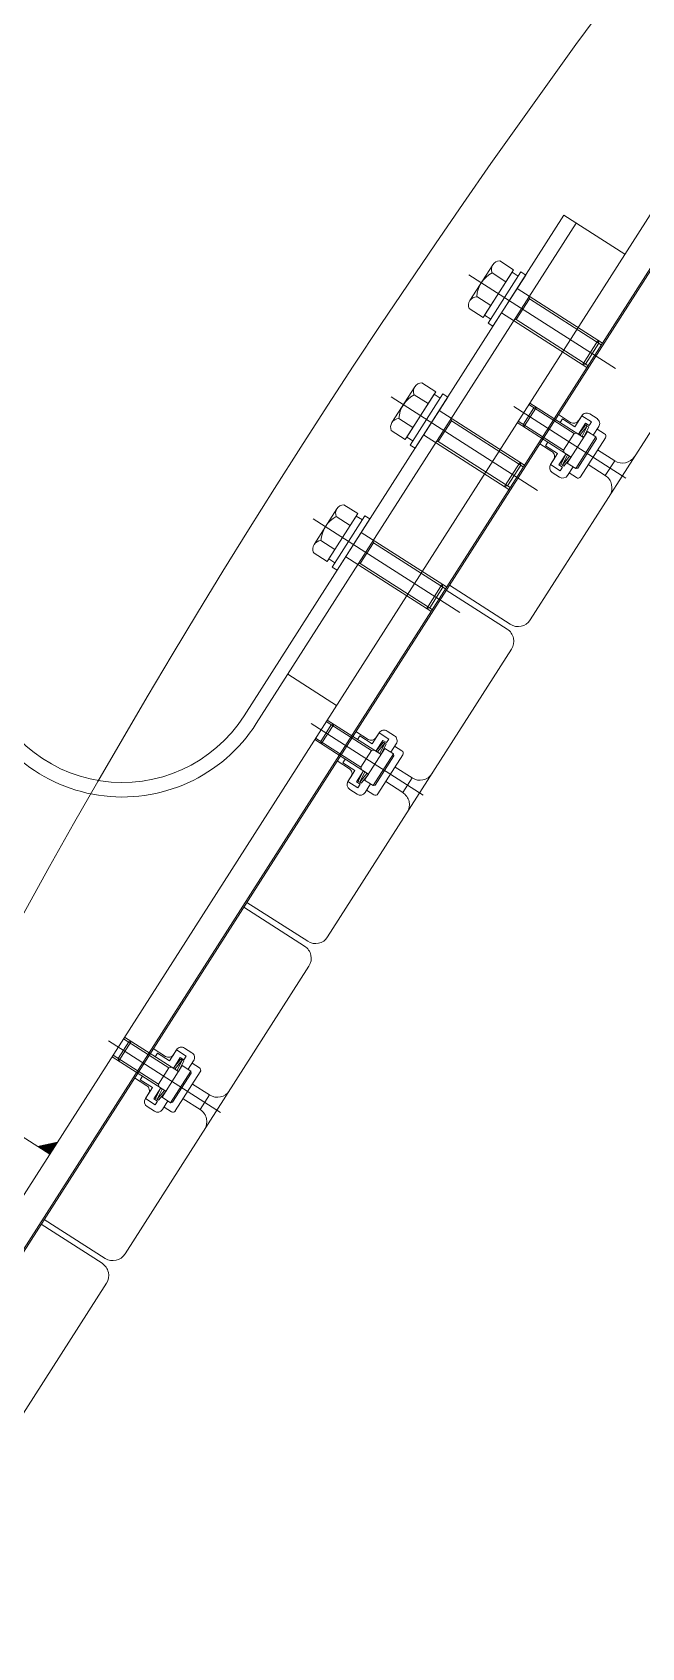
# Model space of a CAD drawing. Header units: millimetres. Extents: x -4562 to 17216, y -5211 to 6025.
# Drawn here: x -2452 to -2241, y 1094 to 1652 of the extents above; entities that cross this region are included whole.
import ezdxf
from ezdxf.lldxf.tags import DXFTag

# ---------------------------------------------------------------- set-up
doc = ezdxf.new("R2010")
doc.units = ezdxf.units.MM
doc.layers.add('C', color=1, linetype='CENTER')
doc.layers.add('도면층7', color=7, linetype='Continuous')
tags = doc.linetypes.add('CENTER', pattern=[50.8, 31.75, -6.35, 6.35, -6.35]).pattern_tags.tags
tags[10:11] = [DXFTag(74, 4), DXFTag(75, 0), DXFTag(340, '0'), DXFTag(46, 1.0), DXFTag(50, 0.0), DXFTag(44, 0.0), DXFTag(45, 0.0)]
tags[8:9] = [DXFTag(74, 4), DXFTag(75, 0), DXFTag(340, '0'), DXFTag(46, 1.0), DXFTag(50, 0.0), DXFTag(44, 0.0), DXFTag(45, 0.0)]
tags[6:7] = [DXFTag(74, 4), DXFTag(75, 0), DXFTag(340, '0'), DXFTag(46, 1.0), DXFTag(50, 0.0), DXFTag(44, 0.0), DXFTag(45, 0.0)]
tags[4:5] = [DXFTag(74, 4), DXFTag(75, 0), DXFTag(340, '0'), DXFTag(46, 1.0), DXFTag(50, 0.0), DXFTag(44, 0.0), DXFTag(45, 0.0)]
tags = doc.linetypes.add('HIDDEN', pattern=[3, 2, -1]).pattern_tags.tags
tags[6:7] = [DXFTag(74, 4), DXFTag(75, 0), DXFTag(340, '0'), DXFTag(46, 1.0), DXFTag(50, 0.0), DXFTag(44, 0.0), DXFTag(45, 0.0)]
tags[4:5] = [DXFTag(74, 4), DXFTag(75, 0), DXFTag(340, '0'), DXFTag(46, 1.0), DXFTag(50, 0.0), DXFTag(44, 0.0), DXFTag(45, 0.0)]

# ---------------------------------------------------------------- blocks, each defined once
blk = doc.blocks.new('NBI-shield')
at = {"color": 2, "linetype": 'Continuous', "lineweight": 0}
for p, q in [((-2523.79, 1142.77), (-2037.28, 1903.5)), ((-2516.02, 1135.42), (-2028.43, 1897.84)), ((-2515.36, 1137.38), (-2028.85, 1898.11)), ((-2378.48, 1416.38), (-2267.92, 1589.26)), ((-2374.27, 1413.68), (-2263.71, 1586.56)), ((-2246.86, 1575.79), (-2267.92, 1589.26)), ((-2292.5, 1572.16), (-2300.42, 1559.77)), ((-2285.29, 1570.45), (-2295.85, 1553.94)), ((-2285.83, 1569.61), (-2295.31, 1554.78)), ((-2282.8, 1569.69), (-2294.12, 1552)), ((-2287.93, 1566.32), (-2292.75, 1569.41)), ((-2292.43, 1550.92), (-2281.12, 1568.62)), ((-2285.29, 1570.45), (-2290.11, 1573.53)), ((-2283.72, 1568.26), (-2285.83, 1569.61)), ((-2281.12, 1568.62), (-2282.8, 1569.69)), ((-2295.85, 1553.94), (-2300.67, 1557.02)), ((-2293.21, 1558.07), (-2298.03, 1561.15)), ((-2295.31, 1554.78), (-2293.2, 1553.43)), ((-2294.12, 1552), (-2292.43, 1550.92)), ((-2279.55, 1449.5), (-2215.97, 1548.91)), ((-2319.44, 1530.04), (-2327.36, 1517.65)), ((-2312.23, 1528.33), (-2317.05, 1531.41)), ((-2312.23, 1528.33), (-2322.78, 1511.82)), ((-2312.76, 1527.49), (-2322.25, 1512.66)), ((-2309.74, 1527.57), (-2321.06, 1509.88)), ((-2314.87, 1524.2), (-2319.69, 1527.28)), ((-2319.37, 1508.8), (-2308.06, 1526.49)), ((-2310.66, 1526.14), (-2312.76, 1527.49)), ((-2308.06, 1526.49), (-2309.74, 1527.57)), ((-2320.15, 1515.94), (-2324.97, 1519.03)), ((-2322.78, 1511.82), (-2327.61, 1514.9)), ((-2322.25, 1512.66), (-2320.14, 1511.31)), ((-2321.06, 1509.88), (-2319.37, 1508.8)), ((-2346.38, 1487.91), (-2354.3, 1475.53)), ((-2339.16, 1486.21), (-2349.72, 1469.69)), ((-2339.7, 1485.36), (-2349.18, 1470.54)), ((-2336.68, 1485.45), (-2347.99, 1467.76)), ((-2341.8, 1482.08), (-2346.63, 1485.16)), ((-2346.31, 1466.68), (-2335, 1484.37)), ((-2339.16, 1486.21), (-2343.99, 1489.29)), ((-2337.6, 1484.02), (-2339.7, 1485.36)), ((-2335, 1484.37), (-2336.68, 1485.45)), ((-2347.08, 1473.82), (-2351.91, 1476.9)), ((-2349.72, 1469.69), (-2354.55, 1472.78)), ((-2349.18, 1470.54), (-2347.08, 1469.19)), ((-2347.99, 1467.76), (-2346.31, 1466.68)), ((-2308.59, 1459.77), (-2287.53, 1446.3)), ((-2307.51, 1461.45), (-2286.45, 1447.98)), ((-2349.59, 1339.98), (-2286.01, 1439.39)), ((-2346.53, 1419.93), (-2363.38, 1430.71)), ((-2377.55, 1351.93), (-2356.49, 1338.47)), ((-2378.63, 1350.25), (-2357.57, 1336.78)), ((-2356.05, 1329.87), (-2419.63, 1230.46)), ((-2445.66, 1264.92), (-2481.89, 1288.09)), ((-2442.97, 1269.13), (-2449.88, 1267.62)), ((-2449.84, 1267.62), (-2449.82, 1267.58)), ((-2449.72, 1267.65), (-2449.64, 1267.46)), ((-2449.59, 1267.68), (-2449.45, 1267.35)), ((-2449.47, 1267.71), (-2449.27, 1267.23)), ((-2449.34, 1267.73), (-2449.09, 1267.11)), ((-2449.22, 1267.76), (-2448.9, 1266.99)), ((-2449.1, 1267.79), (-2448.72, 1266.87)), ((-2448.97, 1267.81), (-2448.53, 1266.76)), ((-2448.85, 1267.84), (-2448.35, 1266.64)), ((-2448.72, 1267.87), (-2448.17, 1266.52)), ((-2448.6, 1267.9), (-2447.98, 1266.4)), ((-2448.48, 1267.92), (-2447.8, 1266.29)), ((-2448.35, 1267.95), (-2447.61, 1266.17)), ((-2448.23, 1267.98), (-2447.43, 1266.05)), ((-2448.1, 1268.01), (-2447.25, 1265.93)), ((-2447.98, 1268.03), (-2447.06, 1265.82)), ((-2447.86, 1268.06), (-2446.88, 1265.7)), ((-2447.73, 1268.09), (-2446.69, 1265.58)), ((-2447.61, 1268.11), (-2446.51, 1265.46)), ((-2447.48, 1268.14), (-2446.32, 1265.34)), ((-2447.36, 1268.17), (-2446.14, 1265.23)), ((-2447.24, 1268.2), (-2445.96, 1265.11)), ((-2447.11, 1268.22), (-2445.77, 1264.99)), ((-2446.99, 1268.25), (-2445.63, 1264.97)), ((-2446.86, 1268.28), (-2445.55, 1265.1)), ((-2446.74, 1268.31), (-2445.47, 1265.23)), ((-2446.62, 1268.33), (-2445.38, 1265.36)), ((-2446.49, 1268.36), (-2445.3, 1265.49)), ((-2446.37, 1268.39), (-2445.22, 1265.62)), ((-2446.24, 1268.41), (-2445.14, 1265.74)), ((-2446.12, 1268.44), (-2445.06, 1265.87)), ((-2446, 1268.47), (-2444.97, 1266)), ((-2445.87, 1268.5), (-2444.89, 1266.13)), ((-2445.75, 1268.52), (-2444.81, 1266.26)), ((-2445.62, 1268.55), (-2444.73, 1266.39)), ((-2445.5, 1268.58), (-2444.64, 1266.51)), ((-2445.38, 1268.61), (-2444.56, 1266.64)), ((-2445.25, 1268.63), (-2444.48, 1266.77)), ((-2445.13, 1268.66), (-2444.4, 1266.9)), ((-2445, 1268.69), (-2444.32, 1267.03)), ((-2444.88, 1268.71), (-2444.23, 1267.16)), ((-2444.76, 1268.74), (-2444.15, 1267.29)), ((-2444.63, 1268.77), (-2444.07, 1267.41)), ((-2444.51, 1268.8), (-2443.99, 1267.54)), ((-2444.38, 1268.82), (-2443.91, 1267.67)), ((-2444.26, 1268.85), (-2443.82, 1267.8)), ((-2444.14, 1268.88), (-2443.74, 1267.93)), ((-2444.01, 1268.9), (-2443.66, 1268.06)), ((-2443.89, 1268.93), (-2443.58, 1268.18)), ((-2443.76, 1268.96), (-2443.5, 1268.31)), ((-2443.64, 1268.99), (-2443.41, 1268.44)), ((-2443.52, 1269.01), (-2443.33, 1268.57)), ((-2443.39, 1269.04), (-2443.25, 1268.7)), ((-2443.27, 1269.07), (-2443.17, 1268.83)), ((-2443.14, 1269.1), (-2443.08, 1268.95)), ((-2443.02, 1269.12), (-2443, 1269.08)), ((-2448.67, 1240.73), (-2427.61, 1227.26)), ((-2447.59, 1242.42), (-2426.53, 1228.95)), ((-2493.44, 1115.05), (-2426.09, 1220.36))]:
    blk.add_line(p, q, dxfattribs=at)
at = {"color": 2, "linetype": 'CENTER', "lineweight": 0}
for p, q in [((-2300.73, 1568.69), (-2250.05, 1536.28)), ((-2327.67, 1526.57), (-2276.99, 1494.16)), ((-2246.53, 1498.42), (-2285.23, 1523.17)), ((-2354.61, 1484.45), (-2303.93, 1452.04)), ((-2316.57, 1388.9), (-2355.27, 1413.66)), ((-2386.61, 1279.38), (-2425.31, 1304.14))]:
    blk.add_line(p, q, dxfattribs=at)
at = {"color": 2, "linetype": 'HIDDEN', "lineweight": 0}
for p, q in [((-2284.08, 1563.98), (-2254.6, 1545.13)), ((-2279.85, 1560.39), (-2284.43, 1553.23)), ((-2280.08, 1561.42), (-2279.85, 1560.39)), ((-2255, 1544.49), (-2279.85, 1560.39)), ((-2289.47, 1555.56), (-2259.98, 1536.7)), ((-2284.43, 1553.23), (-2285.47, 1553)), ((-2259.58, 1537.33), (-2284.43, 1553.23)), ((-2256.07, 1546.07), (-2261.46, 1537.64)), ((-2256.07, 1546.07), (-2255.84, 1545.03)), ((-2255.84, 1545.03), (-2260.42, 1537.87)), ((-2260.42, 1537.87), (-2261.46, 1537.64)), ((-2280.06, 1523.87), (-2264.39, 1513.85)), ((-2261.1, 1512.49), (-2279.72, 1524.4)), ((-2306.79, 1518.26), (-2311.37, 1511.1)), ((-2311.02, 1521.86), (-2281.53, 1503)), ((-2307.02, 1519.3), (-2306.79, 1518.26)), ((-2281.94, 1502.37), (-2306.79, 1518.26)), ((-2283.7, 1518.18), (-2268.03, 1508.16)), ((-2281.93, 1517.05), (-2278.29, 1522.74)), ((-2281.74, 1516.19), (-2277.43, 1522.93)), ((-2278.29, 1522.74), (-2277.43, 1522.93)), ((-2265.59, 1517.73), (-2269.8, 1520.42)), ((-2269.19, 1517.66), (-2268.38, 1518.93)), ((-2264.17, 1516.23), (-2268.38, 1518.93)), ((-2264.17, 1516.23), (-2261.75, 1520.02)), ((-2263.09, 1517.92), (-2261.75, 1520.02)), ((-2258.38, 1517.87), (-2261.75, 1520.02)), ((-2259.19, 1516.6), (-2258.38, 1517.87)), ((-2256.46, 1519.01), (-2258.98, 1520.63)), ((-2316.41, 1513.44), (-2286.92, 1494.58)), ((-2265.41, 1505.75), (-2284.03, 1517.66)), ((-2281.74, 1516.19), (-2281.93, 1517.05)), ((-2268.03, 1508.16), (-2264.39, 1513.85)), ((-2266.76, 1503.64), (-2259.76, 1514.6)), ((-2266.76, 1503.64), (-2259.76, 1514.6)), ((-2264.39, 1513.85), (-2263.53, 1514.04)), ((-2263.81, 1501.76), (-2256.81, 1512.71)), ((-2262.87, 1513.62), (-2260.45, 1517.41)), ((-2262.86, 1513.64), (-2262.79, 1513.75)), ((-2262.3, 1513.4), (-2262.81, 1513.72)), ((-2262.79, 1513.75), (-2260.29, 1516.82)), ((-2262.36, 1513.31), (-2262.3, 1513.4)), ((-2262.28, 1514.55), (-2262.33, 1514.46)), ((-2262.3, 1513.4), (-2259.82, 1516.44)), ((-2253.56, 1512.41), (-2262.18, 1498.93)), ((-2261.6, 1512.83), (-2261.55, 1512.91)), ((-2261.55, 1512.91), (-2259.82, 1516.44)), ((-2261.55, 1512.91), (-2261.04, 1512.59)), ((-2261.09, 1512.51), (-2261.02, 1512.62)), ((-2261.02, 1512.62), (-2259.28, 1516.18)), ((-2259.19, 1516.6), (-2260.45, 1517.41)), ((-2259.82, 1516.44), (-2260.29, 1516.82)), ((-2259.82, 1516.44), (-2259.28, 1516.18)), ((-2256.81, 1512.71), (-2259.76, 1514.6)), ((-2255.85, 1516.25), (-2257.74, 1513.3)), ((-2256.81, 1512.71), (-2256.66, 1512.02)), ((-2253.86, 1513.79), (-2256.39, 1515.41)), ((-2311.37, 1511.1), (-2312.41, 1510.88)), ((-2286.52, 1495.21), (-2311.37, 1511.1)), ((-2272.05, 1507.62), (-2276.26, 1510.32)), ((-2274.31, 1509.66), (-2273.5, 1510.92)), ((-2274.31, 1509.66), (-2270.1, 1506.97)), ((-2272.52, 1503.17), (-2270.1, 1506.97)), ((-2269.61, 1503.09), (-2267.18, 1506.88)), ((-2267.26, 1506.77), (-2268.99, 1503.21)), ((-2267.84, 1507.3), (-2268.03, 1508.16)), ((-2267.25, 1506.79), (-2267.17, 1506.9)), ((-2266.72, 1506.49), (-2267.23, 1506.81)), ((-2263.12, 1501.91), (-2256.66, 1512.02)), ((-2250.35, 1504.43), (-2256.25, 1508.2)), ((-2283.01, 1503.95), (-2288.4, 1495.52)), ((-2282.78, 1502.91), (-2287.36, 1495.75)), ((-2283.01, 1503.95), (-2282.78, 1502.91)), ((-2271.18, 1505.28), (-2272.52, 1503.17)), ((-2269.15, 1501.02), (-2272.52, 1503.17)), ((-2268.34, 1502.28), (-2269.61, 1503.09)), ((-2269.15, 1501.02), (-2268.34, 1502.28)), ((-2268.44, 1502.96), (-2268.98, 1503.23)), ((-2266.72, 1506.49), (-2268.44, 1502.96)), ((-2265.96, 1506.01), (-2268.44, 1502.96)), ((-2268.44, 1502.96), (-2267.98, 1502.58)), ((-2265.48, 1505.65), (-2267.98, 1502.58)), ((-2267.72, 1506.04), (-2267.78, 1505.96)), ((-2263.81, 1501.76), (-2266.76, 1503.64)), ((-2266.72, 1506.49), (-2266.67, 1506.58)), ((-2264.74, 1502.35), (-2266.62, 1499.4)), ((-2265.96, 1506.01), (-2265.91, 1506.09)), ((-2265.96, 1506.01), (-2265.46, 1505.68)), ((-2265.48, 1505.65), (-2265.4, 1505.77)), ((-2263.81, 1501.76), (-2263.12, 1501.91)), ((-2253.59, 1499.37), (-2259.48, 1503.14)), ((-2250.35, 1504.43), (-2253.59, 1499.37)), ((-2287.36, 1495.75), (-2288.4, 1495.52)), ((-2269.39, 1498.8), (-2271.91, 1500.41)), ((-2263.56, 1498.63), (-2266.09, 1500.25)), ((-2337.96, 1479.74), (-2308.47, 1460.88)), ((-2333.73, 1476.14), (-2338.31, 1468.98)), ((-2333.96, 1477.18), (-2333.73, 1476.14)), ((-2308.88, 1460.25), (-2333.73, 1476.14)), ((-2343.35, 1471.31), (-2313.86, 1452.46)), ((-2338.31, 1468.98), (-2339.34, 1468.75)), ((-2313.46, 1453.09), (-2338.31, 1468.98)), ((-2309.95, 1461.82), (-2315.33, 1453.4)), ((-2309.72, 1460.79), (-2314.3, 1453.63)), ((-2309.95, 1461.82), (-2309.72, 1460.79)), ((-2314.3, 1453.63), (-2315.33, 1453.4)), ((-2351.97, 1407.53), (-2348.33, 1413.22)), ((-2351.78, 1406.67), (-2347.47, 1413.41)), ((-2350.1, 1414.35), (-2334.43, 1404.33)), ((-2331.14, 1402.97), (-2349.76, 1414.88)), ((-2348.33, 1413.22), (-2347.47, 1413.41)), ((-2335.45, 1396.23), (-2354.07, 1408.14)), ((-2353.74, 1408.67), (-2338.07, 1398.64)), ((-2351.78, 1406.67), (-2351.97, 1407.53)), ((-2335.63, 1408.21), (-2339.84, 1410.91)), ((-2339.23, 1408.14), (-2338.42, 1409.41)), ((-2334.21, 1406.71), (-2338.42, 1409.41)), ((-2334.21, 1406.71), (-2331.79, 1410.5)), ((-2333.13, 1408.4), (-2331.79, 1410.5)), ((-2332.91, 1404.1), (-2330.49, 1407.89)), ((-2332.83, 1404.23), (-2330.33, 1407.3)), ((-2332.34, 1403.88), (-2329.86, 1406.92)), ((-2328.42, 1408.35), (-2331.79, 1410.5)), ((-2331.59, 1403.4), (-2329.86, 1406.92)), ((-2331.06, 1403.1), (-2329.32, 1406.66)), ((-2329.23, 1407.09), (-2330.49, 1407.89)), ((-2329.86, 1406.92), (-2330.33, 1407.3)), ((-2329.86, 1406.92), (-2329.32, 1406.66)), ((-2329.23, 1407.09), (-2328.42, 1408.35)), ((-2326.5, 1409.5), (-2329.02, 1411.11)), ((-2325.89, 1406.73), (-2327.78, 1403.78)), ((-2342.09, 1398.1), (-2346.3, 1400.8)), ((-2344.35, 1400.14), (-2343.54, 1401.4)), ((-2338.07, 1398.64), (-2334.43, 1404.33)), ((-2336.8, 1394.13), (-2329.8, 1405.08)), ((-2336.8, 1394.13), (-2329.8, 1405.08)), ((-2334.43, 1404.33), (-2333.57, 1404.52)), ((-2333.85, 1392.24), (-2326.85, 1403.19)), ((-2333.16, 1392.39), (-2326.7, 1402.5)), ((-2332.9, 1404.12), (-2332.83, 1404.23)), ((-2332.34, 1403.88), (-2332.85, 1404.2)), ((-2332.4, 1403.8), (-2332.34, 1403.88)), ((-2332.32, 1405.03), (-2332.37, 1404.95)), ((-2323.6, 1402.89), (-2332.22, 1389.41)), ((-2331.64, 1403.31), (-2331.59, 1403.4)), ((-2331.59, 1403.4), (-2331.08, 1403.07)), ((-2331.13, 1402.99), (-2331.06, 1403.1)), ((-2326.85, 1403.19), (-2329.8, 1405.08)), ((-2326.85, 1403.19), (-2326.7, 1402.5)), ((-2323.9, 1404.27), (-2326.43, 1405.89)), ((-2344.35, 1400.14), (-2340.14, 1397.45)), ((-2342.56, 1393.66), (-2340.14, 1397.45)), ((-2341.22, 1395.76), (-2342.56, 1393.66)), ((-2339.65, 1393.57), (-2337.22, 1397.36)), ((-2337.3, 1397.25), (-2339.03, 1393.69)), ((-2336.76, 1396.97), (-2338.48, 1393.44)), ((-2336, 1396.49), (-2338.48, 1393.44)), ((-2337.88, 1397.78), (-2338.07, 1398.64)), ((-2335.52, 1396.13), (-2338.02, 1393.07)), ((-2337.76, 1396.52), (-2337.82, 1396.44)), ((-2337.29, 1397.27), (-2337.21, 1397.38)), ((-2336.76, 1396.97), (-2337.27, 1397.3)), ((-2336.76, 1396.97), (-2336.71, 1397.06)), ((-2336, 1396.49), (-2335.95, 1396.57)), ((-2336, 1396.49), (-2335.5, 1396.16)), ((-2335.52, 1396.13), (-2335.44, 1396.25)), ((-2320.39, 1394.91), (-2326.29, 1398.68)), ((-2339.19, 1391.5), (-2342.56, 1393.66)), ((-2339.43, 1389.28), (-2341.95, 1390.89)), ((-2338.38, 1392.76), (-2339.65, 1393.57)), ((-2339.19, 1391.5), (-2338.38, 1392.76)), ((-2338.48, 1393.44), (-2339.02, 1393.71)), ((-2338.48, 1393.44), (-2338.02, 1393.07)), ((-2333.85, 1392.24), (-2336.8, 1394.13)), ((-2334.78, 1392.83), (-2336.67, 1389.88)), ((-2333.6, 1389.11), (-2336.13, 1390.73)), ((-2333.85, 1392.24), (-2333.16, 1392.39)), ((-2323.63, 1389.85), (-2329.52, 1393.63)), ((-2320.39, 1394.91), (-2323.63, 1389.85)), ((-2422.01, 1298.01), (-2418.37, 1303.7)), ((-2421.82, 1297.15), (-2417.51, 1303.89)), ((-2420.14, 1304.83), (-2404.47, 1294.81)), ((-2401.18, 1293.45), (-2419.8, 1305.36)), ((-2418.37, 1303.7), (-2417.51, 1303.89)), ((-2405.67, 1298.69), (-2409.88, 1301.39)), ((-2404.25, 1297.19), (-2401.83, 1300.99)), ((-2403.17, 1298.88), (-2401.83, 1300.99)), ((-2398.46, 1298.83), (-2401.83, 1300.99)), ((-2396.54, 1299.98), (-2399.06, 1301.59)), ((-2405.49, 1286.71), (-2424.11, 1298.62)), ((-2423.78, 1299.15), (-2408.11, 1289.13)), ((-2421.82, 1297.15), (-2422.01, 1298.01)), ((-2409.27, 1298.62), (-2408.46, 1299.89)), ((-2404.25, 1297.19), (-2408.46, 1299.89)), ((-2408.11, 1289.13), (-2404.47, 1294.81)), ((-2406.84, 1284.61), (-2399.84, 1295.56)), ((-2406.84, 1284.61), (-2399.84, 1295.56)), ((-2404.47, 1294.81), (-2403.61, 1295)), ((-2402.95, 1294.58), (-2400.53, 1298.37)), ((-2402.94, 1294.6), (-2402.87, 1294.71)), ((-2402.38, 1294.36), (-2402.89, 1294.68)), ((-2402.87, 1294.71), (-2400.37, 1297.78)), ((-2402.36, 1295.51), (-2402.41, 1295.43)), ((-2402.38, 1294.36), (-2399.9, 1297.4)), ((-2401.63, 1293.88), (-2399.9, 1297.4)), ((-2401.1, 1293.58), (-2399.36, 1297.14)), ((-2399.27, 1297.57), (-2400.53, 1298.37)), ((-2399.9, 1297.4), (-2400.37, 1297.78)), ((-2399.9, 1297.4), (-2399.36, 1297.14)), ((-2396.89, 1293.67), (-2399.84, 1295.56)), ((-2399.27, 1297.57), (-2398.46, 1298.83)), ((-2395.93, 1297.21), (-2397.82, 1294.27)), ((-2393.94, 1294.76), (-2396.47, 1296.37)), ((-2412.13, 1288.58), (-2416.34, 1291.28)), ((-2414.39, 1290.62), (-2413.58, 1291.89)), ((-2414.39, 1290.62), (-2410.18, 1287.93)), ((-2407.92, 1288.26), (-2408.11, 1289.13)), ((-2403.89, 1282.72), (-2396.89, 1293.67)), ((-2403.2, 1282.87), (-2396.74, 1292.98)), ((-2402.44, 1294.28), (-2402.38, 1294.36)), ((-2393.64, 1293.37), (-2402.26, 1279.89)), ((-2401.68, 1293.79), (-2401.63, 1293.88)), ((-2401.63, 1293.88), (-2401.12, 1293.55)), ((-2401.17, 1293.47), (-2401.1, 1293.58)), ((-2396.89, 1293.67), (-2396.74, 1292.98)), ((-2390.43, 1285.39), (-2396.33, 1289.16)), ((-2412.6, 1284.14), (-2410.18, 1287.93)), ((-2411.26, 1286.24), (-2412.6, 1284.14)), ((-2409.23, 1281.98), (-2412.6, 1284.14)), ((-2409.69, 1284.05), (-2407.26, 1287.84)), ((-2408.42, 1283.25), (-2409.69, 1284.05)), ((-2407.34, 1287.73), (-2409.07, 1284.17)), ((-2408.52, 1283.93), (-2409.06, 1284.19)), ((-2406.8, 1287.45), (-2408.52, 1283.93)), ((-2406.04, 1286.97), (-2408.52, 1283.93)), ((-2408.52, 1283.93), (-2408.06, 1283.55)), ((-2405.56, 1286.62), (-2408.06, 1283.55)), ((-2407.8, 1287), (-2407.86, 1286.92)), ((-2407.33, 1287.75), (-2407.25, 1287.86)), ((-2406.8, 1287.45), (-2407.31, 1287.78)), ((-2403.89, 1282.72), (-2406.84, 1284.61)), ((-2406.8, 1287.45), (-2406.75, 1287.54)), ((-2406.04, 1286.97), (-2405.99, 1287.05)), ((-2406.04, 1286.97), (-2405.54, 1286.65)), ((-2405.56, 1286.62), (-2405.48, 1286.73)), ((-2393.67, 1280.34), (-2399.56, 1284.11)), ((-2390.43, 1285.39), (-2393.67, 1280.34)), ((-2409.47, 1279.76), (-2412, 1281.37)), ((-2409.23, 1281.98), (-2408.42, 1283.25)), ((-2404.82, 1283.31), (-2406.71, 1280.37)), ((-2403.64, 1279.59), (-2406.17, 1281.21)), ((-2403.89, 1282.72), (-2403.2, 1282.87))]:
    blk.add_line(p, q, dxfattribs=at)
at = {"color": 2, "linetype": 'Continuous', "lineweight": 0}
for centre, radius, start, end in [((-2288, 1560.56), 10.04, 118.1956, 176.6044), ((-2289.99, 1570.55), 2.99, 92.357, 202.443), ((-2297.91, 1558.16), 2.99, 92.357, 202.443), ((-2316.92, 1528.42), 2.99, 92.357, 202.443), ((-2314.94, 1518.43), 10.04, 118.1956, 176.6044), ((-2324.84, 1516.04), 2.99, 92.357, 202.443), ((-2341.88, 1476.31), 10.04, 118.1956, 176.6044), ((-2343.86, 1486.3), 2.99, 92.357, 202.443), ((-2351.78, 1473.92), 2.99, 92.357, 202.443), ((-2290.22, 1442.09), 5, 327.4, 57.4), ((-2283.76, 1452.2), 5, 237.4, 327.4), ((-2420.6, 1443.32), 55, 195.4, 327.4), ((-2420.6, 1443.32), 50, 195.4, 327.4), ((-2353.8, 1342.68), 5, 237.4, 327.4), ((-2360.26, 1332.57), 5, 327.4, 57.4), ((-2423.84, 1233.16), 5, 237.4, 327.4), ((-2430.3, 1223.05), 5, 327.4, 57.4)]:
    blk.add_arc(centre, radius, start, end, dxfattribs=at)
at = {"color": 2, "linetype": 'HIDDEN', "lineweight": 0}
for centre, radius, start, end in [((-2264.51, 1519.42), 2, 237.4, 327.4), ((-2260.06, 1518.95), 2, 57.4, 147.4), ((-2257.53, 1517.33), 2, 327.4, 57.4), ((-2254.4, 1512.95), 1, 327.4, 57.4), ((-2273.13, 1505.94), 2, 327.4, 57.4), ((-2270.84, 1502.1), 2, 147.4, 237.4), ((-2247.66, 1508.64), 5, 237.4, 327.4), ((-2268.31, 1500.48), 2, 237.4, 327.4), ((-2263.02, 1499.47), 1, 237.4, 327.4), ((-2256.28, 1495.16), 5, 327.4, 57.4), ((-2334.55, 1409.9), 2, 237.4, 327.4), ((-2330.1, 1409.43), 2, 57.4, 147.4), ((-2327.57, 1407.81), 2, 327.4, 57.4), ((-2324.44, 1403.43), 1, 327.4, 57.4), ((-2343.17, 1396.42), 2, 327.4, 57.4), ((-2317.7, 1399.12), 5, 237.4, 327.4), ((-2340.88, 1392.58), 2, 147.4, 237.4), ((-2338.35, 1390.96), 2, 237.4, 327.4), ((-2326.32, 1385.64), 5, 327.4, 57.4), ((-2333.06, 1389.95), 1, 237.4, 327.4), ((-2400.14, 1299.91), 2, 57.4, 147.4), ((-2404.59, 1300.38), 2, 237.4, 327.4), ((-2397.61, 1298.29), 2, 327.4, 57.4), ((-2394.48, 1293.91), 1, 327.4, 57.4), ((-2410.92, 1283.06), 2, 147.4, 237.4), ((-2413.21, 1286.9), 2, 327.4, 57.4), ((-2387.74, 1289.6), 5, 237.4, 327.4), ((-2408.39, 1281.44), 2, 237.4, 327.4), ((-2403.1, 1280.43), 1, 237.4, 327.4), ((-2396.36, 1276.12), 5, 327.4, 57.4)]:
    blk.add_arc(centre, radius, start, end, dxfattribs=at)

msp = doc.modelspace()

# ---------------------------------------------------------------- linework, layer by layer
at = {"layer": 'C'}
msp.add_circle((0, 0), 2300, dxfattribs=at)
at = {"layer": '도면층7', "color": 136, "lineweight": 0}
msp.add_circle((0, 0), 2800, dxfattribs=at)

# ---------------------------------------------------------------- block references
at = {"rotation": 359.9999999999747}
msp.add_blockref('NBI-shield', (0, 0), dxfattribs=at)

doc.saveas('drawing.dxf')
